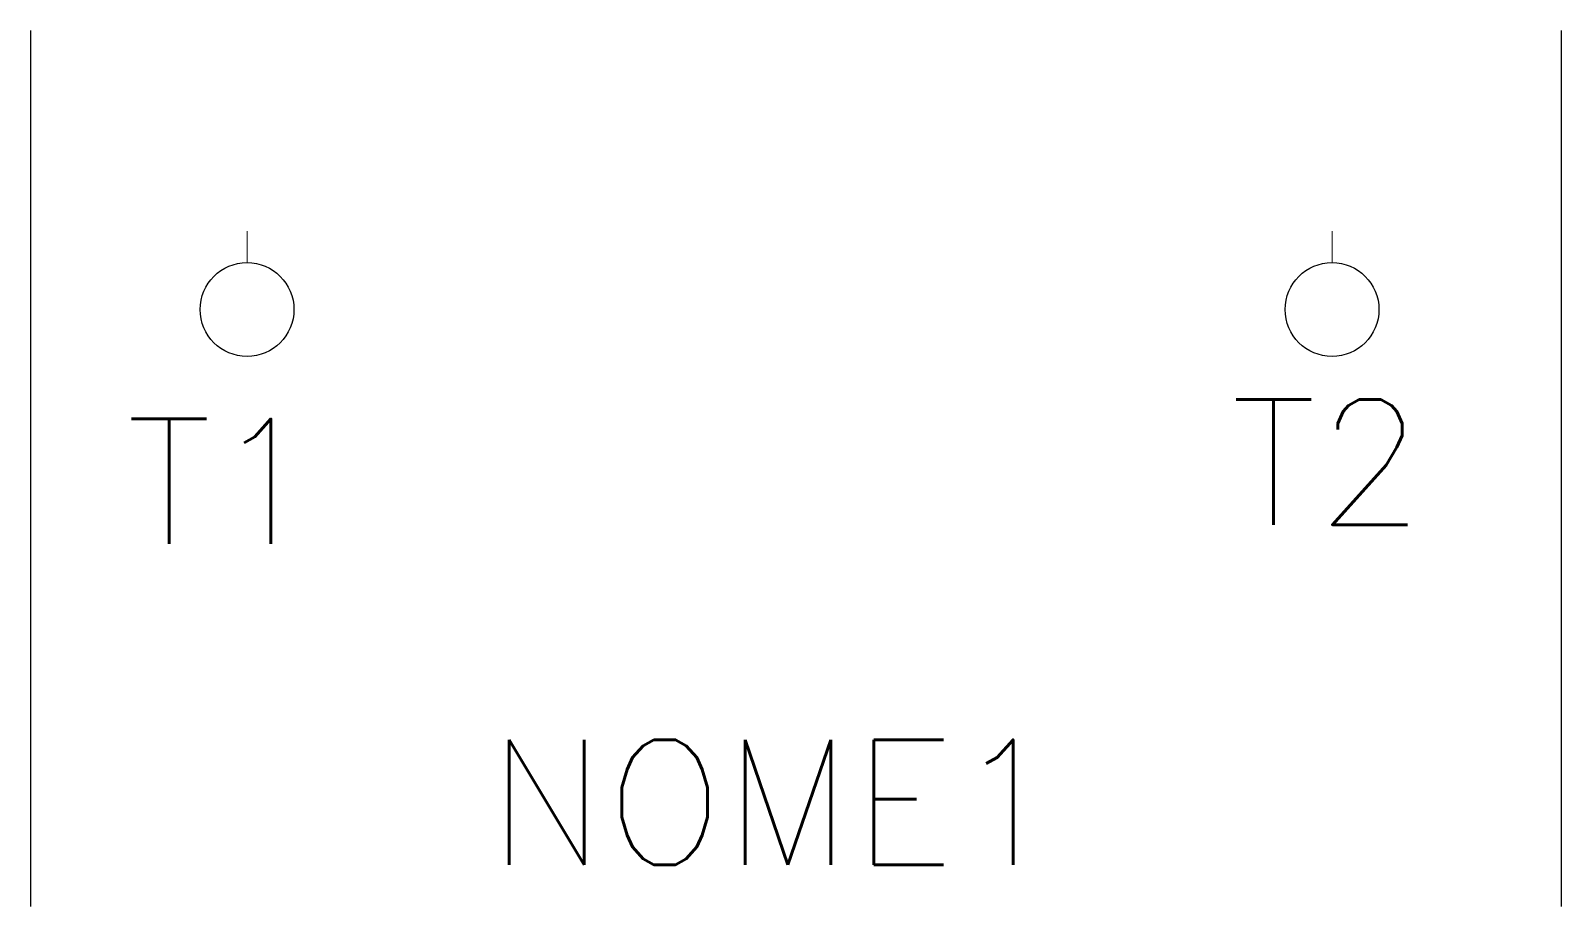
# Model space of a CAD drawing. Extents: x 46.1 to 70.6, y 8.9 to 22.9.
import ezdxf
from ezdxf.enums import TextEntityAlignment as Align

# ---------------------------------------------------------------- set-up
doc = ezdxf.new("R2010")
doc.units = 0
doc.header["$LTSCALE"] = 10
doc.header["$MEASUREMENT"] = 0
doc.layers.get('0').update_dxf_attribs({"linetype": 'CONTINUOUS'})
doc.styles.add('ROMANS', font='romans', dxfattribs={"height": 0.2})

# ---------------------------------------------------------------- blocks, each defined once
blk = doc.blocks.new('CON3')
blk.add_circle((0, 0), 1)

msp = doc.modelspace()

# ---------------------------------------------------------------- linework, layer by layer
at = {"color": 7}
for p, q in [((46.101, 22.918), (46.101, 8.918)), ((70.577, 8.918), (70.577, 22.918))]:
    msp.add_line(p, q, dxfattribs=at)
at = {"lineweight": 5}
for p, q in [((49.562, 19.209), (49.562, 19.709)), ((66.91, 19.209), (66.91, 19.709))]:
    msp.add_line(p, q, dxfattribs=at)

# ---------------------------------------------------------------- block references
at = {"color": 7, "xscale": 0.75, "yscale": 0.75, "zscale": 0.75}
for p in [(49.562, 18.459), (66.91, 18.459)]:
    msp.add_blockref('CON3', p, dxfattribs=at)

# ---------------------------------------------------------------- texts
at = {"lineweight": 5, "style": 'ROMANS', "flags": 4}
for tag, text, p in [('T2', 'T2', (68.374, 16.018)), ('T1', 'T1', (50.714, 15.711))]:
    msp.add_attdef(tag, text=text, height=2, dxfattribs=at).set_placement(p, align=Align.MIDDLE_RIGHT)
msp.add_attdef('NOME1', text='NOME1', height=2, dxfattribs=at).set_placement((57.996, 10.582), align=Align.MIDDLE_CENTER)

doc.saveas('drawing.dxf')
